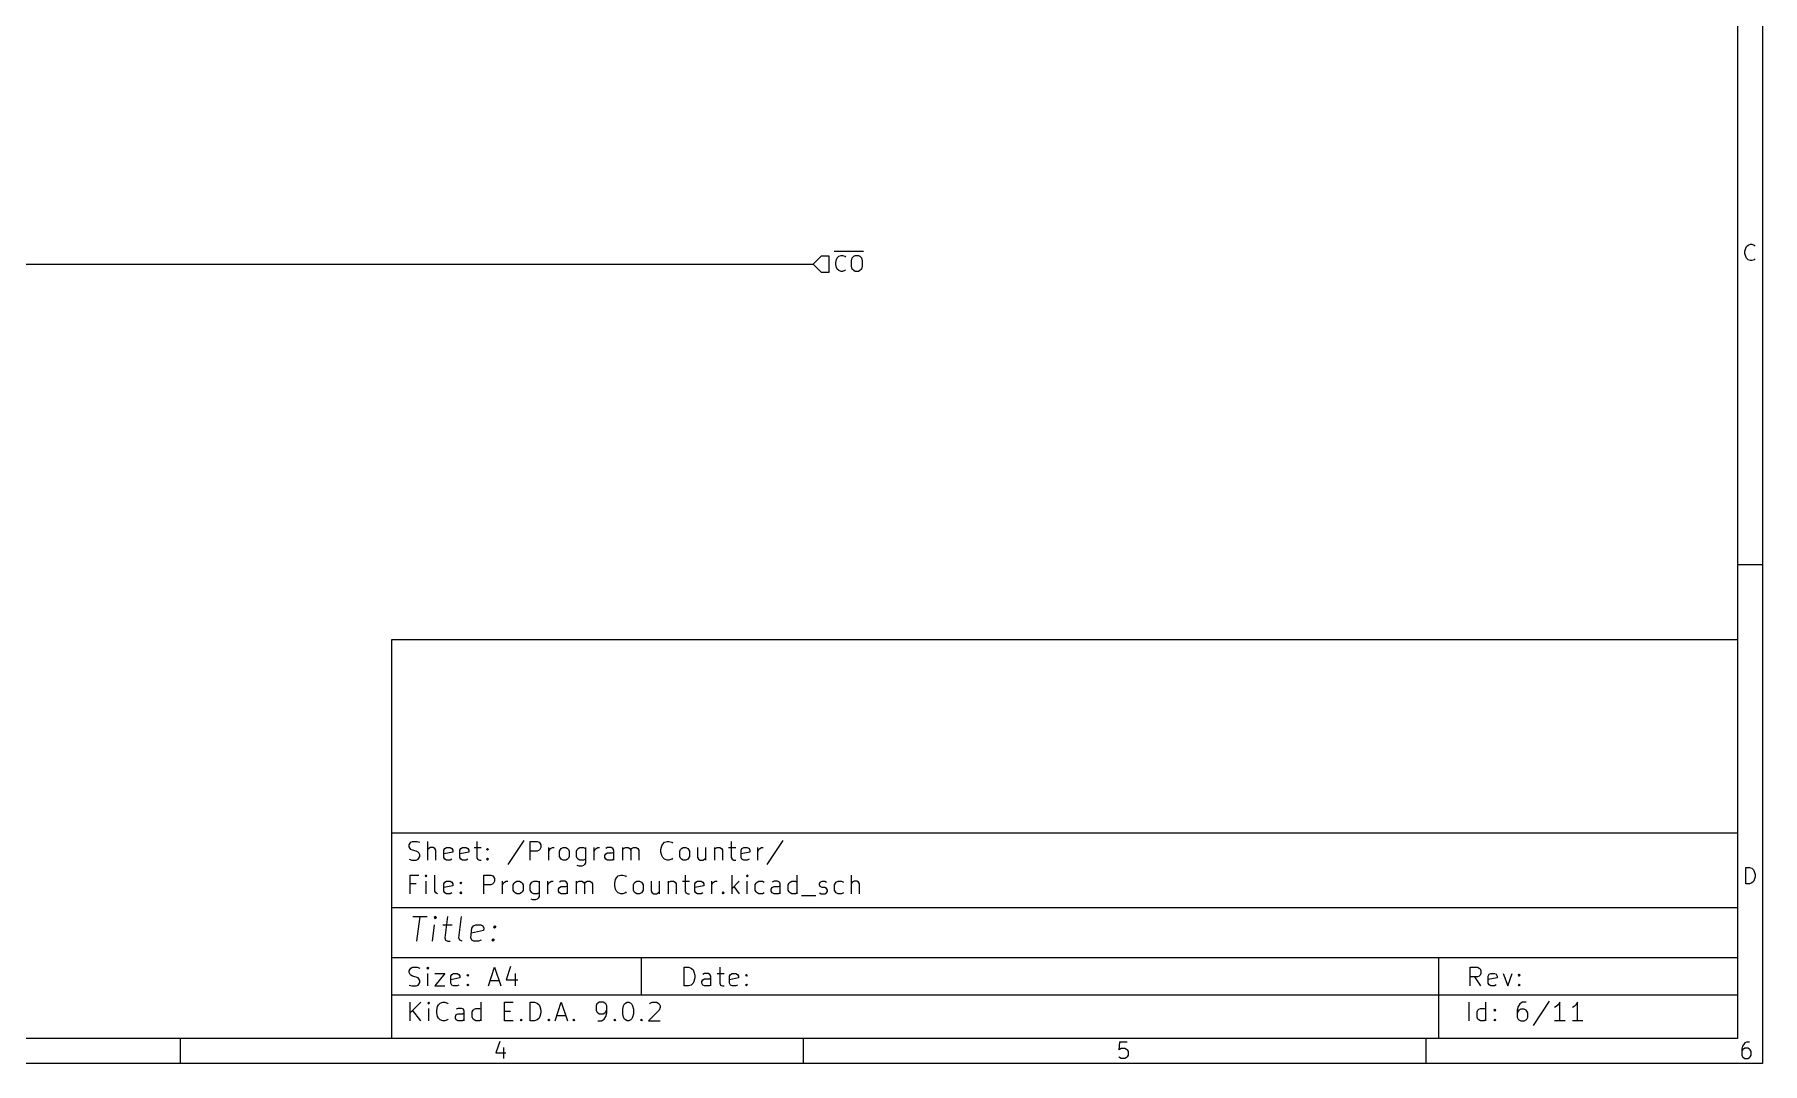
# Model space of a CAD drawing. Extents: x 0.4 to 11.3, y -7.9 to -0.4.
# Drawn here: x 5.84 to 11.3, y -7.87 to -4.62 of the extents above; entities that cross this region are included whole.
import ezdxf

# ---------------------------------------------------------------- set-up
doc = ezdxf.new("R2010")
doc.units = 0
doc.header["$MEASUREMENT"] = 0
for name, color, linetype in [('BROWN2', 54, 'CONTINUOUS'), ('GREEN3', 91, 'CONTINUOUS'), ('RED2', 1, 'CONTINUOUS')]:
    doc.layers.add(name, color=color, linetype=linetype)

msp = doc.modelspace()

# ---------------------------------------------------------------- linework, layer by layer
at = {"layer": 'BROWN2', "linetype": 'CONTINUOUS'}
for p, q in [((8.325, -5.325), (8.3, -5.35)), ((8.3, -5.35), (8.325, -5.375)), ((8.35, -5.325), (8.325, -5.325)), ((8.35, -5.375), (8.35, -5.325)), ((8.3666, -5.3089), (8.459, -5.3089)), ((8.3711, -5.3442), (8.3735, -5.3347)), ((8.3711, -5.3514), (8.3711, -5.3442)), ((8.3735, -5.3347), (8.3759, -5.3299)), ((8.3759, -5.3299), (8.3807, -5.3252)), ((8.3807, -5.3252), (8.3878, -5.3228)), ((8.3878, -5.3228), (8.3926, -5.3228)), ((8.3926, -5.3228), (8.3997, -5.3252)), ((8.3997, -5.3252), (8.4021, -5.3276)), ((8.4211, -5.3395), (8.4235, -5.3299)), ((8.4211, -5.3561), (8.4211, -5.3395)), ((8.4235, -5.3299), (8.4283, -5.3252)), ((8.4283, -5.3252), (8.433, -5.3228)), ((8.433, -5.3228), (8.4426, -5.3228)), ((8.4426, -5.3228), (8.4473, -5.3252)), ((8.4473, -5.3252), (8.4521, -5.3299)), ((8.4521, -5.3299), (8.4545, -5.3395)), ((8.4545, -5.3395), (8.4545, -5.3561)), ((8.325, -5.375), (8.35, -5.375)), ((8.3735, -5.3609), (8.3711, -5.3514)), ((8.3759, -5.3657), (8.3735, -5.3609)), ((8.3807, -5.3704), (8.3759, -5.3657)), ((8.3878, -5.3728), (8.3807, -5.3704)), ((8.3926, -5.3728), (8.3878, -5.3728)), ((8.3997, -5.3704), (8.3926, -5.3728)), ((8.4021, -5.368), (8.3997, -5.3704)), ((8.4235, -5.3657), (8.4211, -5.3561)), ((8.4283, -5.3704), (8.4235, -5.3657)), ((8.433, -5.3728), (8.4283, -5.3704)), ((8.4426, -5.3728), (8.433, -5.3728)), ((8.4473, -5.3704), (8.4426, -5.3728)), ((8.4521, -5.3657), (8.4473, -5.3704)), ((8.4545, -5.3561), (8.4521, -5.3657))]:
    msp.add_line(p, q, dxfattribs=at)
at = {"layer": 'GREEN3', "linetype": 'CONTINUOUS'}
msp.add_line((2.6, -5.35), (8.3, -5.35), dxfattribs=at)
at = {"layer": 'RED2', "linetype": 'CONTINUOUS'}
for p, q in [((11.2993, -0.3937), (11.2993, -7.8743)), ((11.2206, -0.4724), (11.2206, -7.7956)), ((11.2465, -5.2993), (11.249, -5.2945)), ((11.249, -5.2945), (11.2538, -5.2896)), ((11.2538, -5.2896), (11.2611, -5.2872)), ((11.2611, -5.2872), (11.266, -5.2872)), ((11.266, -5.2872), (11.2733, -5.2896)), ((11.2733, -5.2896), (11.2758, -5.292)), ((11.2441, -5.3091), (11.2465, -5.2993)), ((11.2441, -5.3164), (11.2441, -5.3091)), ((11.2465, -5.3261), (11.2441, -5.3164)), ((11.249, -5.331), (11.2465, -5.3261)), ((11.2538, -5.3359), (11.249, -5.331)), ((11.2611, -5.3383), (11.2538, -5.3359)), ((11.266, -5.3383), (11.2611, -5.3383)), ((11.2733, -5.3359), (11.266, -5.3383)), ((11.2758, -5.3335), (11.2733, -5.3359)), ((11.2993, -6.2992), (11.2206, -6.2992)), ((6.9686, -6.5357), (11.2206, -6.5357)), ((6.9686, -7.7956), (6.9686, -6.5357)), ((11.2206, -6.5357), (11.2206, -7.7956)), ((6.9686, -7.146), (11.2206, -7.146)), ((7.0231, -7.1842), (7.0259, -7.1786)), ((7.0231, -7.1898), (7.0231, -7.1842)), ((7.0259, -7.1955), (7.0231, -7.1898)), ((7.0259, -7.1786), (7.0287, -7.1758)), ((7.0287, -7.1983), (7.0259, -7.1955)), ((7.0287, -7.1758), (7.0343, -7.173)), ((7.0343, -7.2011), (7.0287, -7.1983)), ((7.0343, -7.173), (7.0484, -7.173)), ((7.0456, -7.2039), (7.0343, -7.2011)), ((7.0512, -7.2067), (7.0456, -7.2039)), ((7.0484, -7.173), (7.0568, -7.1758)), ((7.054, -7.2095), (7.0512, -7.2067)), ((7.0821, -7.232), (7.0821, -7.173)), ((7.085, -7.1955), (7.0821, -7.1983)), ((7.0906, -7.1926), (7.085, -7.1955)), ((7.099, -7.1926), (7.0906, -7.1926)), ((7.1046, -7.1955), (7.099, -7.1926)), ((7.1075, -7.2011), (7.1046, -7.1955)), ((7.1075, -7.232), (7.1075, -7.2011)), ((7.1328, -7.2011), (7.1356, -7.1955)), ((7.1328, -7.2236), (7.1328, -7.2011)), ((7.1609, -7.2067), (7.1328, -7.2123)), ((7.1356, -7.1955), (7.1412, -7.1926)), ((7.1412, -7.1926), (7.1524, -7.1926)), ((7.1524, -7.1926), (7.1581, -7.1955)), ((7.1581, -7.1955), (7.1609, -7.2011)), ((7.1609, -7.2011), (7.1609, -7.2067)), ((7.1834, -7.2011), (7.1862, -7.1955)), ((7.1834, -7.2236), (7.1834, -7.2011)), ((7.2115, -7.2067), (7.1834, -7.2123)), ((7.1862, -7.1955), (7.1918, -7.1926)), ((7.1918, -7.1926), (7.2031, -7.1926)), ((7.2031, -7.1926), (7.2087, -7.1955)), ((7.2087, -7.1955), (7.2115, -7.2011)), ((7.2115, -7.2011), (7.2115, -7.2067)), ((7.2284, -7.1926), (7.2509, -7.1926)), ((7.2368, -7.173), (7.2368, -7.2236)), ((7.2677, -7.1983), (7.2706, -7.1955)), ((7.2706, -7.2011), (7.2677, -7.1983)), ((7.2706, -7.1955), (7.2734, -7.1983)), ((7.2706, -7.1955), (7.2706, -7.2011)), ((7.2734, -7.1983), (7.2706, -7.2011)), ((7.3859, -7.1702), (7.3352, -7.2461)), ((7.4055, -7.232), (7.4055, -7.173)), ((7.4055, -7.173), (7.428, -7.173)), ((7.428, -7.2039), (7.4055, -7.2039)), ((7.428, -7.173), (7.4337, -7.1758)), ((7.4337, -7.2011), (7.428, -7.2039)), ((7.4337, -7.1758), (7.4365, -7.1786)), ((7.4365, -7.1983), (7.4337, -7.2011)), ((7.4365, -7.1786), (7.4393, -7.1842)), ((7.4393, -7.1926), (7.4365, -7.1983)), ((7.4393, -7.1842), (7.4393, -7.1926)), ((7.4646, -7.232), (7.4646, -7.1926)), ((7.4646, -7.2039), (7.4674, -7.1983)), ((7.4674, -7.1983), (7.4702, -7.1955)), ((7.4702, -7.1955), (7.4758, -7.1926)), ((7.4758, -7.1926), (7.4815, -7.1926)), ((7.4983, -7.2039), (7.5012, -7.1983)), ((7.4983, -7.2208), (7.4983, -7.2039)), ((7.5012, -7.1983), (7.504, -7.1955)), ((7.504, -7.1955), (7.5096, -7.1926)), ((7.5096, -7.1926), (7.518, -7.1926)), ((7.518, -7.1926), (7.5236, -7.1955)), ((7.5236, -7.1955), (7.5265, -7.1983)), ((7.5265, -7.1983), (7.5293, -7.2039)), ((7.5293, -7.2039), (7.5293, -7.2208)), ((7.5518, -7.2039), (7.5546, -7.1983)), ((7.5518, -7.2208), (7.5518, -7.2039)), ((7.5546, -7.1983), (7.5574, -7.1955)), ((7.5574, -7.1955), (7.563, -7.1926)), ((7.563, -7.1926), (7.5743, -7.1926)), ((7.5743, -7.1926), (7.5799, -7.1955)), ((7.5799, -7.1926), (7.5799, -7.2405)), ((7.608, -7.232), (7.608, -7.1926)), ((7.608, -7.2039), (7.6108, -7.1983)), ((7.6108, -7.1983), (7.6136, -7.1955)), ((7.6136, -7.1955), (7.6193, -7.1926)), ((7.6193, -7.1926), (7.6249, -7.1926)), ((7.6502, -7.1926), (7.6446, -7.1955)), ((7.6614, -7.1926), (7.6502, -7.1926)), ((7.6671, -7.1955), (7.6614, -7.1926)), ((7.6643, -7.2095), (7.6699, -7.2067)), ((7.6699, -7.2011), (7.6671, -7.1955)), ((7.6699, -7.232), (7.6699, -7.2011)), ((7.698, -7.232), (7.698, -7.1926)), ((7.698, -7.1983), (7.7008, -7.1955)), ((7.7008, -7.1955), (7.7064, -7.1926)), ((7.7064, -7.1926), (7.7149, -7.1926)), ((7.7149, -7.1926), (7.7205, -7.1955)), ((7.7205, -7.1955), (7.7233, -7.2011)), ((7.7233, -7.2011), (7.7261, -7.1955)), ((7.7233, -7.2011), (7.7233, -7.232)), ((7.7261, -7.1955), (7.7317, -7.1926)), ((7.7317, -7.1926), (7.7402, -7.1926)), ((7.7402, -7.1926), (7.7458, -7.1955)), ((7.7458, -7.1955), (7.7486, -7.2011)), ((7.7486, -7.2011), (7.7486, -7.232)), ((7.8189, -7.1983), (7.8217, -7.187)), ((7.8189, -7.2067), (7.8189, -7.1983)), ((7.8217, -7.218), (7.8189, -7.2067)), ((7.8217, -7.187), (7.8245, -7.1814)), ((7.8245, -7.1814), (7.8302, -7.1758)), ((7.8302, -7.1758), (7.8386, -7.173)), ((7.8386, -7.173), (7.8442, -7.173)), ((7.8442, -7.173), (7.8527, -7.1758)), ((7.8527, -7.1758), (7.8555, -7.1786)), ((7.878, -7.2039), (7.8808, -7.1983)), ((7.878, -7.2208), (7.878, -7.2039)), ((7.8808, -7.1983), (7.8836, -7.1955)), ((7.8836, -7.1955), (7.8892, -7.1926)), ((7.8892, -7.1926), (7.8977, -7.1926)), ((7.8977, -7.1926), (7.9033, -7.1955)), ((7.9033, -7.1955), (7.9061, -7.1983)), ((7.9061, -7.1983), (7.9089, -7.2039)), ((7.9089, -7.2039), (7.9089, -7.2208)), ((7.9342, -7.1926), (7.9342, -7.2236)), ((7.9595, -7.1926), (7.9595, -7.232)), ((7.9876, -7.1926), (7.9876, -7.232)), ((7.9876, -7.1983), (7.9905, -7.1955)), ((7.9905, -7.1955), (7.9961, -7.1926)), ((7.9961, -7.1926), (8.0045, -7.1926)), ((8.0045, -7.1926), (8.0101, -7.1955)), ((8.0101, -7.1955), (8.013, -7.2011)), ((8.013, -7.2011), (8.013, -7.232)), ((8.0326, -7.1926), (8.0551, -7.1926)), ((8.0411, -7.173), (8.0411, -7.2236)), ((8.072, -7.2011), (8.0748, -7.1955)), ((8.072, -7.2236), (8.072, -7.2011)), ((8.1001, -7.2067), (8.072, -7.2123)), ((8.0748, -7.1955), (8.0804, -7.1926)), ((8.0804, -7.1926), (8.0917, -7.1926)), ((8.0917, -7.1926), (8.0973, -7.1955)), ((8.0973, -7.1955), (8.1001, -7.2011)), ((8.1001, -7.2011), (8.1001, -7.2067)), ((8.1254, -7.232), (8.1254, -7.1926)), ((8.1254, -7.2039), (8.1283, -7.1983)), ((8.1283, -7.1983), (8.1311, -7.1955)), ((8.1311, -7.1955), (8.1367, -7.1926)), ((8.1367, -7.1926), (8.1423, -7.1926)), ((8.2042, -7.1702), (8.1536, -7.2461)), ((7.0231, -7.2292), (7.0315, -7.232)), ((7.0315, -7.232), (7.0456, -7.232)), ((7.0456, -7.232), (7.0512, -7.2292)), ((7.0512, -7.2292), (7.054, -7.2264)), ((7.0568, -7.2151), (7.054, -7.2095)), ((7.054, -7.2264), (7.0568, -7.2208)), ((7.0568, -7.2208), (7.0568, -7.2151)), ((7.1356, -7.2292), (7.1328, -7.2236)), ((7.1412, -7.232), (7.1356, -7.2292)), ((7.1524, -7.232), (7.1412, -7.232)), ((7.1581, -7.2292), (7.1524, -7.232)), ((7.1862, -7.2292), (7.1834, -7.2236)), ((7.1918, -7.232), (7.1862, -7.2292)), ((7.2031, -7.232), (7.1918, -7.232)), ((7.2087, -7.2292), (7.2031, -7.232)), ((7.2368, -7.2236), (7.2396, -7.2292)), ((7.2396, -7.2292), (7.2452, -7.232)), ((7.2452, -7.232), (7.2509, -7.232)), ((7.2677, -7.2292), (7.2706, -7.2264)), ((7.2706, -7.232), (7.2677, -7.2292)), ((7.2706, -7.2264), (7.2734, -7.2292)), ((7.2706, -7.2264), (7.2706, -7.232)), ((7.2734, -7.2292), (7.2706, -7.232)), ((7.5012, -7.2264), (7.4983, -7.2208)), ((7.504, -7.2292), (7.5012, -7.2264)), ((7.5096, -7.232), (7.504, -7.2292)), ((7.518, -7.232), (7.5096, -7.232)), ((7.5236, -7.2292), (7.518, -7.232)), ((7.5265, -7.2264), (7.5236, -7.2292)), ((7.5293, -7.2208), (7.5265, -7.2264)), ((7.5546, -7.2264), (7.5518, -7.2208)), ((7.5574, -7.2292), (7.5546, -7.2264)), ((7.5602, -7.2517), (7.5546, -7.2489)), ((7.563, -7.232), (7.5574, -7.2292)), ((7.5686, -7.2517), (7.5602, -7.2517)), ((7.5743, -7.232), (7.563, -7.232)), ((7.5743, -7.2489), (7.5686, -7.2517)), ((7.5799, -7.2292), (7.5743, -7.232)), ((7.5771, -7.2461), (7.5743, -7.2489)), ((7.5799, -7.2405), (7.5771, -7.2461)), ((7.6418, -7.218), (7.6446, -7.2123)), ((7.6418, -7.2236), (7.6418, -7.218)), ((7.6446, -7.2292), (7.6418, -7.2236)), ((7.6446, -7.2123), (7.6502, -7.2095)), ((7.6502, -7.232), (7.6446, -7.2292)), ((7.6502, -7.2095), (7.6643, -7.2095)), ((7.6643, -7.232), (7.6502, -7.232)), ((7.6699, -7.2292), (7.6643, -7.232)), ((7.8245, -7.2236), (7.8217, -7.218)), ((7.8302, -7.2292), (7.8245, -7.2236)), ((7.8386, -7.232), (7.8302, -7.2292)), ((7.8442, -7.232), (7.8386, -7.232)), ((7.8527, -7.2292), (7.8442, -7.232)), ((7.8555, -7.2264), (7.8527, -7.2292)), ((7.8808, -7.2264), (7.878, -7.2208)), ((7.8836, -7.2292), (7.8808, -7.2264)), ((7.8892, -7.232), (7.8836, -7.2292)), ((7.8977, -7.232), (7.8892, -7.232)), ((7.9033, -7.2292), (7.8977, -7.232)), ((7.9061, -7.2264), (7.9033, -7.2292)), ((7.9089, -7.2208), (7.9061, -7.2264)), ((7.9342, -7.2236), (7.937, -7.2292)), ((7.937, -7.2292), (7.9427, -7.232)), ((7.9427, -7.232), (7.9511, -7.232)), ((7.9511, -7.232), (7.9567, -7.2292)), ((7.9567, -7.2292), (7.9595, -7.2264)), ((8.0411, -7.2236), (8.0439, -7.2292)), ((8.0439, -7.2292), (8.0495, -7.232)), ((8.0495, -7.232), (8.0551, -7.232)), ((8.0748, -7.2292), (8.072, -7.2236)), ((8.0804, -7.232), (8.0748, -7.2292)), ((8.0917, -7.232), (8.0804, -7.232)), ((8.0973, -7.2292), (8.0917, -7.232)), ((11.2465, -7.3068), (11.2465, -7.2557)), ((11.2465, -7.2557), (11.2587, -7.2557)), ((11.2587, -7.2557), (11.266, -7.2581)), ((11.266, -7.2581), (11.2709, -7.263)), ((7.0259, -7.3383), (7.0259, -7.2793)), ((7.0259, -7.2793), (7.054, -7.2793)), ((7.0456, -7.3074), (7.0259, -7.3074)), ((7.0765, -7.2793), (7.0737, -7.2821)), ((7.0737, -7.2821), (7.0765, -7.2849)), ((7.0793, -7.2821), (7.0765, -7.2793)), ((7.0765, -7.2793), (7.0765, -7.2849)), ((7.0765, -7.2849), (7.0793, -7.2821)), ((7.0765, -7.3383), (7.0765, -7.2989)), ((7.1046, -7.3299), (7.1046, -7.2793)), ((7.1328, -7.3074), (7.1356, -7.3018)), ((7.1328, -7.3299), (7.1328, -7.3074)), ((7.1609, -7.313), (7.1328, -7.3186)), ((7.1356, -7.3018), (7.1412, -7.2989)), ((7.1412, -7.2989), (7.1524, -7.2989)), ((7.1524, -7.2989), (7.1581, -7.3018)), ((7.1581, -7.3018), (7.1609, -7.3074)), ((7.1609, -7.3074), (7.1609, -7.313)), ((7.1834, -7.3046), (7.1862, -7.3018)), ((7.1862, -7.3074), (7.1834, -7.3046)), ((7.1862, -7.3018), (7.189, -7.3046)), ((7.1862, -7.3018), (7.1862, -7.3074)), ((7.189, -7.3046), (7.1862, -7.3074)), ((7.2593, -7.3383), (7.2593, -7.2793)), ((7.2593, -7.2793), (7.2818, -7.2793)), ((7.2818, -7.3102), (7.2593, -7.3102)), ((7.2818, -7.2793), (7.2874, -7.2821)), ((7.2874, -7.3074), (7.2818, -7.3102)), ((7.2874, -7.2821), (7.2902, -7.2849)), ((7.2902, -7.3046), (7.2874, -7.3074)), ((7.2902, -7.2849), (7.2931, -7.2905)), ((7.2931, -7.2989), (7.2902, -7.3046)), ((7.2931, -7.2905), (7.2931, -7.2989)), ((7.3184, -7.3383), (7.3184, -7.2989)), ((7.3184, -7.3102), (7.3212, -7.3046)), ((7.3212, -7.3046), (7.324, -7.3018)), ((7.324, -7.3018), (7.3296, -7.2989)), ((7.3296, -7.2989), (7.3352, -7.2989)), ((7.3521, -7.3102), (7.3549, -7.3046)), ((7.3521, -7.3271), (7.3521, -7.3102)), ((7.3549, -7.3046), (7.3577, -7.3018)), ((7.3577, -7.3018), (7.3634, -7.2989)), ((7.3634, -7.2989), (7.3718, -7.2989)), ((7.3718, -7.2989), (7.3774, -7.3018)), ((7.3774, -7.3018), (7.3802, -7.3046)), ((7.3802, -7.3046), (7.383, -7.3102)), ((7.383, -7.3102), (7.383, -7.3271)), ((7.4055, -7.3102), (7.4084, -7.3046)), ((7.4055, -7.3271), (7.4055, -7.3102)), ((7.4084, -7.3046), (7.4112, -7.3018)), ((7.4112, -7.3018), (7.4168, -7.2989)), ((7.4168, -7.2989), (7.428, -7.2989)), ((7.428, -7.2989), (7.4337, -7.3018)), ((7.4337, -7.2989), (7.4337, -7.3468)), ((7.4618, -7.3383), (7.4618, -7.2989)), ((7.4618, -7.3102), (7.4646, -7.3046)), ((7.4646, -7.3046), (7.4674, -7.3018)), ((7.4674, -7.3018), (7.473, -7.2989)), ((7.473, -7.2989), (7.4787, -7.2989)), ((7.504, -7.2989), (7.4983, -7.3018)), ((7.4983, -7.3186), (7.504, -7.3158)), ((7.5152, -7.2989), (7.504, -7.2989)), ((7.504, -7.3158), (7.518, -7.3158)), ((7.5208, -7.3018), (7.5152, -7.2989)), ((7.518, -7.3158), (7.5237, -7.313)), ((7.5237, -7.3074), (7.5208, -7.3018)), ((7.5237, -7.3383), (7.5237, -7.3074)), ((7.5518, -7.3383), (7.5518, -7.2989)), ((7.5518, -7.3046), (7.5546, -7.3018)), ((7.5546, -7.3018), (7.5602, -7.2989)), ((7.5602, -7.2989), (7.5686, -7.2989)), ((7.5686, -7.2989), (7.5743, -7.3018)), ((7.5743, -7.3018), (7.5771, -7.3074)), ((7.5771, -7.3074), (7.5799, -7.3018)), ((7.5771, -7.3074), (7.5771, -7.3383)), ((7.5799, -7.3018), (7.5855, -7.2989)), ((7.5855, -7.2989), (7.594, -7.2989)), ((7.594, -7.2989), (7.5996, -7.3018)), ((7.5996, -7.3018), (7.6024, -7.3074)), ((7.6024, -7.3074), (7.6024, -7.3383)), ((7.6727, -7.3046), (7.6755, -7.2933)), ((7.6727, -7.313), (7.6727, -7.3046)), ((7.6755, -7.3243), (7.6727, -7.313)), ((7.6755, -7.2933), (7.6783, -7.2877)), ((7.6783, -7.2877), (7.6839, -7.2821)), ((7.6839, -7.2821), (7.6924, -7.2793)), ((7.6924, -7.2793), (7.698, -7.2793)), ((7.698, -7.2793), (7.7064, -7.2821)), ((7.7064, -7.2821), (7.7093, -7.2849)), ((7.7318, -7.3102), (7.7346, -7.3046)), ((7.7318, -7.3271), (7.7318, -7.3102)), ((7.7346, -7.3046), (7.7374, -7.3018)), ((7.7374, -7.3018), (7.743, -7.2989)), ((7.743, -7.2989), (7.7514, -7.2989)), ((7.7514, -7.2989), (7.7571, -7.3018)), ((7.7571, -7.3018), (7.7599, -7.3046)), ((7.7599, -7.3046), (7.7627, -7.3102)), ((7.7627, -7.3102), (7.7627, -7.3271)), ((7.788, -7.2989), (7.788, -7.3299)), ((7.8133, -7.2989), (7.8133, -7.3383)), ((7.8414, -7.2989), (7.8414, -7.3383)), ((7.8414, -7.3046), (7.8442, -7.3018)), ((7.8442, -7.3018), (7.8499, -7.2989)), ((7.8499, -7.2989), (7.8583, -7.2989)), ((7.8583, -7.2989), (7.8639, -7.3018)), ((7.8639, -7.3018), (7.8667, -7.3074)), ((7.8667, -7.3074), (7.8667, -7.3383)), ((7.8864, -7.2989), (7.9089, -7.2989)), ((7.8949, -7.2793), (7.8949, -7.3299)), ((7.9258, -7.3074), (7.9286, -7.3018)), ((7.9258, -7.3299), (7.9258, -7.3074)), ((7.9539, -7.313), (7.9258, -7.3186)), ((7.9286, -7.3018), (7.9342, -7.2989)), ((7.9342, -7.2989), (7.9455, -7.2989)), ((7.9455, -7.2989), (7.9511, -7.3018)), ((7.9511, -7.3018), (7.9539, -7.3074)), ((7.9539, -7.3074), (7.9539, -7.313)), ((7.9792, -7.3383), (7.9792, -7.2989)), ((7.9792, -7.3102), (7.982, -7.3046)), ((7.982, -7.3046), (7.9848, -7.3018)), ((7.9848, -7.3018), (7.9905, -7.2989)), ((7.9905, -7.2989), (7.9961, -7.2989)), ((8.0439, -7.3383), (8.0439, -7.2793)), ((8.0664, -7.2989), (8.0439, -7.3214)), ((8.0495, -7.3158), (8.0664, -7.3383)), ((8.0917, -7.2793), (8.0889, -7.2821)), ((8.0889, -7.2821), (8.0917, -7.2849)), ((8.0945, -7.2821), (8.0917, -7.2793)), ((8.0917, -7.2793), (8.0917, -7.2849)), ((8.0917, -7.2849), (8.0945, -7.2821)), ((8.0917, -7.3383), (8.0917, -7.2989)), ((8.117, -7.3102), (8.1198, -7.3046)), ((8.117, -7.3271), (8.117, -7.3102)), ((8.1198, -7.3046), (8.1226, -7.3018)), ((8.1226, -7.3018), (8.1283, -7.2989)), ((8.1283, -7.2989), (8.1395, -7.2989)), ((8.1395, -7.2989), (8.1451, -7.3018)), ((8.1761, -7.2989), (8.1704, -7.3018)), ((8.1704, -7.3186), (8.1761, -7.3158)), ((8.1873, -7.2989), (8.1761, -7.2989)), ((8.1761, -7.3158), (8.1901, -7.3158)), ((8.1929, -7.3018), (8.1873, -7.2989)), ((8.1901, -7.3158), (8.1958, -7.313)), ((8.1958, -7.3074), (8.1929, -7.3018)), ((8.1958, -7.3383), (8.1958, -7.3074)), ((8.2211, -7.3102), (8.2239, -7.3046)), ((8.2211, -7.3271), (8.2211, -7.3102)), ((8.2239, -7.3046), (8.2267, -7.3018)), ((8.2267, -7.3018), (8.2323, -7.2989)), ((8.2323, -7.2989), (8.2436, -7.2989)), ((8.2436, -7.2989), (8.2492, -7.3018)), ((8.2492, -7.3383), (8.2492, -7.2793)), ((8.3195, -7.3074), (8.3223, -7.3018)), ((8.3195, -7.3102), (8.3195, -7.3074)), ((8.3223, -7.3158), (8.3195, -7.3102)), ((8.3223, -7.3018), (8.3279, -7.2989)), ((8.3279, -7.3186), (8.3223, -7.3158)), ((8.3279, -7.2989), (8.3364, -7.2989)), ((8.3364, -7.2989), (8.342, -7.3018)), ((8.3673, -7.3102), (8.3701, -7.3046)), ((8.3673, -7.3271), (8.3673, -7.3102)), ((8.3701, -7.3046), (8.3729, -7.3018)), ((8.3729, -7.3018), (8.3785, -7.2989)), ((8.3785, -7.2989), (8.3898, -7.2989)), ((8.3898, -7.2989), (8.3954, -7.3018)), ((8.4207, -7.3383), (8.4207, -7.2793)), ((8.4235, -7.3018), (8.4207, -7.3046)), ((8.4292, -7.2989), (8.4235, -7.3018)), ((8.4376, -7.2989), (8.4292, -7.2989)), ((8.4432, -7.3018), (8.4376, -7.2989)), ((8.446, -7.3074), (8.4432, -7.3018)), ((8.446, -7.3383), (8.446, -7.3074)), ((11.2587, -7.3068), (11.2465, -7.3068)), ((11.266, -7.3044), (11.2587, -7.3068)), ((11.2709, -7.2995), (11.266, -7.3044)), ((11.2709, -7.263), (11.2733, -7.2678)), ((11.2733, -7.2946), (11.2709, -7.2995)), ((11.2733, -7.2678), (11.2758, -7.2776)), ((11.2758, -7.2849), (11.2733, -7.2946)), ((11.2758, -7.2776), (11.2758, -7.2849)), ((7.1075, -7.3355), (7.1046, -7.3299)), ((7.1131, -7.3383), (7.1075, -7.3355)), ((7.1356, -7.3355), (7.1328, -7.3299)), ((7.1412, -7.3383), (7.1356, -7.3355)), ((7.1524, -7.3383), (7.1412, -7.3383)), ((7.1581, -7.3355), (7.1524, -7.3383)), ((7.1834, -7.3355), (7.1862, -7.3327)), ((7.1862, -7.3383), (7.1834, -7.3355)), ((7.1862, -7.3327), (7.189, -7.3355)), ((7.1862, -7.3327), (7.1862, -7.3383)), ((7.189, -7.3355), (7.1862, -7.3383)), ((7.3549, -7.3327), (7.3521, -7.3271)), ((7.3577, -7.3355), (7.3549, -7.3327)), ((7.3634, -7.3383), (7.3577, -7.3355)), ((7.3718, -7.3383), (7.3634, -7.3383)), ((7.3774, -7.3355), (7.3718, -7.3383)), ((7.3802, -7.3327), (7.3774, -7.3355)), ((7.383, -7.3271), (7.3802, -7.3327)), ((7.4084, -7.3327), (7.4055, -7.3271)), ((7.4112, -7.3355), (7.4084, -7.3327)), ((7.414, -7.358), (7.4084, -7.3552)), ((7.4168, -7.3383), (7.4112, -7.3355)), ((7.4224, -7.358), (7.414, -7.358)), ((7.428, -7.3383), (7.4168, -7.3383)), ((7.428, -7.3552), (7.4224, -7.358)), ((7.4337, -7.3355), (7.428, -7.3383)), ((7.4309, -7.3524), (7.428, -7.3552)), ((7.4337, -7.3468), (7.4309, -7.3524)), ((7.4955, -7.3243), (7.4983, -7.3186)), ((7.4955, -7.3299), (7.4955, -7.3243)), ((7.4983, -7.3355), (7.4955, -7.3299)), ((7.504, -7.3383), (7.4983, -7.3355)), ((7.518, -7.3383), (7.504, -7.3383)), ((7.5237, -7.3355), (7.518, -7.3383)), ((7.6783, -7.3299), (7.6755, -7.3243)), ((7.6839, -7.3355), (7.6783, -7.3299)), ((7.6924, -7.3383), (7.6839, -7.3355)), ((7.698, -7.3383), (7.6924, -7.3383)), ((7.7064, -7.3355), (7.698, -7.3383)), ((7.7093, -7.3327), (7.7064, -7.3355)), ((7.7346, -7.3327), (7.7318, -7.3271)), ((7.7374, -7.3355), (7.7346, -7.3327)), ((7.743, -7.3383), (7.7374, -7.3355)), ((7.7514, -7.3383), (7.743, -7.3383)), ((7.7571, -7.3355), (7.7514, -7.3383)), ((7.7599, -7.3327), (7.7571, -7.3355)), ((7.7627, -7.3271), (7.7599, -7.3327)), ((7.788, -7.3299), (7.7908, -7.3355)), ((7.7908, -7.3355), (7.7964, -7.3383)), ((7.7964, -7.3383), (7.8049, -7.3383)), ((7.8049, -7.3383), (7.8105, -7.3355)), ((7.8105, -7.3355), (7.8133, -7.3327)), ((7.8949, -7.3299), (7.8977, -7.3355)), ((7.8977, -7.3355), (7.9033, -7.3383)), ((7.9033, -7.3383), (7.9089, -7.3383)), ((7.9286, -7.3355), (7.9258, -7.3299)), ((7.9342, -7.3383), (7.9286, -7.3355)), ((7.9455, -7.3383), (7.9342, -7.3383)), ((7.9511, -7.3355), (7.9455, -7.3383)), ((8.013, -7.3355), (8.0158, -7.3327)), ((8.0158, -7.3383), (8.013, -7.3355)), ((8.0158, -7.3327), (8.0186, -7.3355)), ((8.0158, -7.3327), (8.0158, -7.3383)), ((8.0186, -7.3355), (8.0158, -7.3383)), ((8.1198, -7.3327), (8.117, -7.3271)), ((8.1226, -7.3355), (8.1198, -7.3327)), ((8.1283, -7.3383), (8.1226, -7.3355)), ((8.1395, -7.3383), (8.1283, -7.3383)), ((8.1451, -7.3355), (8.1395, -7.3383)), ((8.1676, -7.3243), (8.1704, -7.3186)), ((8.1676, -7.3299), (8.1676, -7.3243)), ((8.1704, -7.3355), (8.1676, -7.3299)), ((8.1761, -7.3383), (8.1704, -7.3355)), ((8.1901, -7.3383), (8.1761, -7.3383)), ((8.1958, -7.3355), (8.1901, -7.3383)), ((8.2239, -7.3327), (8.2211, -7.3271)), ((8.2267, -7.3355), (8.2239, -7.3327)), ((8.2323, -7.3383), (8.2267, -7.3355)), ((8.2436, -7.3383), (8.2323, -7.3383)), ((8.2492, -7.3355), (8.2436, -7.3383)), ((8.2632, -7.3439), (8.3082, -7.3439)), ((8.3195, -7.3355), (8.3251, -7.3383)), ((8.3251, -7.3383), (8.3364, -7.3383)), ((8.3364, -7.3186), (8.3279, -7.3186)), ((8.342, -7.3214), (8.3364, -7.3186)), ((8.3364, -7.3383), (8.342, -7.3355)), ((8.3448, -7.3271), (8.342, -7.3214)), ((8.342, -7.3355), (8.3448, -7.3299)), ((8.3448, -7.3299), (8.3448, -7.3271)), ((8.3701, -7.3327), (8.3673, -7.3271)), ((8.3729, -7.3355), (8.3701, -7.3327)), ((8.3785, -7.3383), (8.3729, -7.3355)), ((8.3898, -7.3383), (8.3785, -7.3383)), ((8.3954, -7.3355), (8.3898, -7.3383)), ((6.9686, -7.3822), (11.2206, -7.3822)), ((7.0352, -7.4099), (7.0802, -7.4099)), ((7.0478, -7.4886), (7.0577, -7.4099)), ((7.1064, -7.4099), (7.1022, -7.4137)), ((7.1022, -7.4137), (7.1055, -7.4174)), ((7.1064, -7.4099), (7.1055, -7.4174)), ((7.1055, -7.4174), (7.1097, -7.4137)), ((7.1097, -7.4137), (7.1064, -7.4099)), ((7.1439, -7.4099), (7.1355, -7.4774)), ((7.1805, -7.4774), (7.1889, -7.4099)), ((7.0966, -7.4886), (7.1031, -7.4362)), ((7.1294, -7.4362), (7.1594, -7.4362)), ((7.1355, -7.4774), (7.1383, -7.4849)), ((7.1833, -7.4849), (7.1805, -7.4774)), ((7.218, -7.4774), (7.2217, -7.4474)), ((7.2208, -7.4849), (7.218, -7.4774)), ((7.2583, -7.4549), (7.2199, -7.4624)), ((7.2217, -7.4474), (7.2264, -7.4399)), ((7.2264, -7.4399), (7.2344, -7.4362)), ((7.2344, -7.4362), (7.2494, -7.4362)), ((7.2494, -7.4362), (7.2564, -7.4399)), ((7.2564, -7.4399), (7.2592, -7.4474)), ((7.2592, -7.4474), (7.2583, -7.4549)), ((7.2897, -7.4436), (7.2939, -7.4399)), ((7.293, -7.4474), (7.2897, -7.4436)), ((7.2939, -7.4399), (7.293, -7.4474)), ((7.2972, -7.4436), (7.293, -7.4474)), ((7.2939, -7.4399), (7.2972, -7.4436)), ((7.1383, -7.4849), (7.1453, -7.4886)), ((7.1453, -7.4886), (7.1528, -7.4886)), ((7.1903, -7.4886), (7.1833, -7.4849)), ((7.2278, -7.4886), (7.2208, -7.4849)), ((7.2428, -7.4886), (7.2278, -7.4886)), ((7.2508, -7.4849), (7.2428, -7.4886)), ((7.2845, -7.4849), (7.2888, -7.4811)), ((7.2878, -7.4886), (7.2845, -7.4849)), ((7.2888, -7.4811), (7.2878, -7.4886)), ((7.292, -7.4849), (7.2878, -7.4886)), ((7.2888, -7.4811), (7.292, -7.4849)), ((6.9686, -7.5397), (11.2206, -7.5397)), ((7.0231, -7.5819), (7.0259, -7.5762)), ((7.0231, -7.5875), (7.0231, -7.5819)), ((7.0259, -7.5931), (7.0231, -7.5875)), ((7.0259, -7.5762), (7.0287, -7.5734)), ((7.0287, -7.5734), (7.0343, -7.5706)), ((7.0343, -7.5706), (7.0484, -7.5706)), ((7.0484, -7.5706), (7.0568, -7.5734)), ((7.0821, -7.5706), (7.0793, -7.5734)), ((7.0793, -7.5734), (7.0821, -7.5762)), ((7.085, -7.5734), (7.0821, -7.5706)), ((7.0821, -7.5706), (7.0821, -7.5762)), ((7.0821, -7.5762), (7.085, -7.5734)), ((7.2734, -7.6297), (7.2931, -7.5706)), ((7.2931, -7.5706), (7.3127, -7.6297)), ((7.3437, -7.5678), (7.3296, -7.61)), ((7.756, -7.5397), (7.756, -7.6578)), ((7.892, -7.6297), (7.892, -7.5706)), ((7.892, -7.5706), (7.9061, -7.5706)), ((7.9061, -7.5706), (7.9145, -7.5734)), ((7.9145, -7.5734), (7.9202, -7.579)), ((7.9202, -7.579), (7.923, -7.5847)), ((7.923, -7.5847), (7.9258, -7.5959)), ((8.0045, -7.5706), (8.0045, -7.6212)), ((10.2757, -7.5397), (10.2757, -7.7956)), ((10.3762, -7.6294), (10.3762, -7.5703)), ((10.3762, -7.5703), (10.3987, -7.5703)), ((10.3987, -7.5703), (10.4044, -7.5731)), ((10.4044, -7.5731), (10.4072, -7.5759)), ((10.4072, -7.5759), (10.41, -7.5815)), ((10.41, -7.5815), (10.41, -7.59)), ((7.0231, -7.6268), (7.0315, -7.6297)), ((7.0287, -7.5959), (7.0259, -7.5931)), ((7.0343, -7.5987), (7.0287, -7.5959)), ((7.0315, -7.6297), (7.0456, -7.6297)), ((7.0456, -7.6015), (7.0343, -7.5987)), ((7.0512, -7.6043), (7.0456, -7.6015)), ((7.0456, -7.6297), (7.0512, -7.6268)), ((7.054, -7.6072), (7.0512, -7.6043)), ((7.0512, -7.6268), (7.054, -7.624)), ((7.0568, -7.6128), (7.054, -7.6072)), ((7.054, -7.624), (7.0568, -7.6184)), ((7.0568, -7.6184), (7.0568, -7.6128)), ((7.0821, -7.6297), (7.0821, -7.5903)), ((7.1046, -7.5903), (7.1356, -7.5903)), ((7.1356, -7.5903), (7.1046, -7.6297)), ((7.1046, -7.6297), (7.1356, -7.6297)), ((7.1553, -7.5987), (7.1581, -7.5931)), ((7.1553, -7.6212), (7.1553, -7.5987)), ((7.1834, -7.6043), (7.1553, -7.61)), ((7.1581, -7.6268), (7.1553, -7.6212)), ((7.1581, -7.5931), (7.1637, -7.5903)), ((7.1637, -7.6297), (7.1581, -7.6268)), ((7.1637, -7.5903), (7.1749, -7.5903)), ((7.1749, -7.6297), (7.1637, -7.6297)), ((7.1749, -7.5903), (7.1806, -7.5931)), ((7.1806, -7.6268), (7.1749, -7.6297)), ((7.1806, -7.5931), (7.1834, -7.5987)), ((7.1834, -7.5987), (7.1834, -7.6043)), ((7.2059, -7.5959), (7.2087, -7.5931)), ((7.2087, -7.5987), (7.2059, -7.5959)), ((7.2059, -7.6268), (7.2087, -7.624)), ((7.2087, -7.6297), (7.2059, -7.6268)), ((7.2087, -7.5931), (7.2115, -7.5959)), ((7.2087, -7.5931), (7.2087, -7.5987)), ((7.2115, -7.5959), (7.2087, -7.5987)), ((7.2087, -7.624), (7.2115, -7.6268)), ((7.2087, -7.624), (7.2087, -7.6297)), ((7.2115, -7.6268), (7.2087, -7.6297)), ((7.279, -7.6128), (7.3071, -7.6128)), ((7.3296, -7.61), (7.3662, -7.61)), ((7.3577, -7.5903), (7.3577, -7.6297)), ((7.9061, -7.6297), (7.892, -7.6297)), ((7.9145, -7.6268), (7.9061, -7.6297)), ((7.9202, -7.6212), (7.9145, -7.6268)), ((7.923, -7.6156), (7.9202, -7.6212)), ((7.9258, -7.6043), (7.923, -7.6156)), ((7.9258, -7.5959), (7.9258, -7.6043)), ((7.9483, -7.6156), (7.9511, -7.61)), ((7.9483, -7.6212), (7.9483, -7.6156)), ((7.9511, -7.6268), (7.9483, -7.6212)), ((7.9567, -7.5903), (7.9511, -7.5931)), ((7.9511, -7.61), (7.9567, -7.6072)), ((7.9567, -7.6297), (7.9511, -7.6268)), ((7.968, -7.5903), (7.9567, -7.5903)), ((7.9567, -7.6072), (7.9708, -7.6072)), ((7.9708, -7.6297), (7.9567, -7.6297)), ((7.9736, -7.5931), (7.968, -7.5903)), ((7.9708, -7.6072), (7.9764, -7.6043)), ((7.9764, -7.6268), (7.9708, -7.6297)), ((7.9764, -7.5987), (7.9736, -7.5931)), ((7.9764, -7.6297), (7.9764, -7.5987)), ((7.9961, -7.5903), (8.0186, -7.5903)), ((8.0045, -7.6212), (8.0073, -7.6268)), ((8.0073, -7.6268), (8.013, -7.6297)), ((8.013, -7.6297), (8.0186, -7.6297)), ((8.0355, -7.5987), (8.0383, -7.5931)), ((8.0355, -7.6212), (8.0355, -7.5987)), ((8.0636, -7.6043), (8.0355, -7.61)), ((8.0383, -7.6268), (8.0355, -7.6212)), ((8.0383, -7.5931), (8.0439, -7.5903)), ((8.0439, -7.6297), (8.0383, -7.6268)), ((8.0439, -7.5903), (8.0551, -7.5903)), ((8.0551, -7.6297), (8.0439, -7.6297)), ((8.0551, -7.5903), (8.0608, -7.5931)), ((8.0608, -7.6268), (8.0551, -7.6297)), ((8.0608, -7.5931), (8.0636, -7.5987)), ((8.0636, -7.5987), (8.0636, -7.6043)), ((8.0861, -7.5959), (8.0889, -7.5931)), ((8.0889, -7.5987), (8.0861, -7.5959)), ((8.0861, -7.6268), (8.0889, -7.624)), ((8.0889, -7.6297), (8.0861, -7.6268)), ((8.0889, -7.5931), (8.0917, -7.5959)), ((8.0889, -7.5931), (8.0889, -7.5987)), ((8.0917, -7.5959), (8.0889, -7.5987)), ((8.0889, -7.624), (8.0917, -7.6268)), ((8.0889, -7.624), (8.0889, -7.6297)), ((8.0917, -7.6268), (8.0889, -7.6297)), ((10.3987, -7.6012), (10.3762, -7.6012)), ((10.41, -7.6294), (10.3903, -7.6012)), ((10.4044, -7.5984), (10.3987, -7.6012)), ((10.4072, -7.5956), (10.4044, -7.5984)), ((10.41, -7.59), (10.4072, -7.5956)), ((10.4325, -7.5984), (10.4353, -7.5928)), ((10.4325, -7.6209), (10.4325, -7.5984)), ((10.4606, -7.604), (10.4325, -7.6097)), ((10.4353, -7.6265), (10.4325, -7.6209)), ((10.4353, -7.5928), (10.4409, -7.59)), ((10.4409, -7.6294), (10.4353, -7.6265)), ((10.4409, -7.59), (10.4522, -7.59)), ((10.4522, -7.6294), (10.4409, -7.6294)), ((10.4522, -7.59), (10.4578, -7.5928)), ((10.4578, -7.6265), (10.4522, -7.6294)), ((10.4578, -7.5928), (10.4606, -7.5984)), ((10.4606, -7.5984), (10.4606, -7.604)), ((10.4803, -7.59), (10.4944, -7.6294)), ((10.4944, -7.6294), (10.5084, -7.59)), ((10.5281, -7.5956), (10.5309, -7.5928)), ((10.5309, -7.5984), (10.5281, -7.5956)), ((10.5281, -7.6265), (10.5309, -7.6237)), ((10.5309, -7.6294), (10.5281, -7.6265)), ((10.5309, -7.5928), (10.5337, -7.5956)), ((10.5309, -7.5928), (10.5309, -7.5984)), ((10.5337, -7.5956), (10.5309, -7.5984)), ((10.5309, -7.6237), (10.5337, -7.6265)), ((10.5309, -7.6237), (10.5309, -7.6294)), ((10.5337, -7.6265), (10.5309, -7.6294)), ((6.9686, -7.6578), (11.2206, -7.6578)), ((7.0259, -7.7399), (7.0259, -7.6808)), ((7.0596, -7.6808), (7.0259, -7.7146)), ((7.085, -7.6808), (7.0821, -7.6836)), ((7.0821, -7.6836), (7.085, -7.6865)), ((7.0878, -7.6836), (7.085, -7.6808)), ((7.085, -7.6808), (7.085, -7.6865)), ((7.085, -7.6865), (7.0878, -7.6836)), ((7.1103, -7.7061), (7.1131, -7.6949)), ((7.1131, -7.6949), (7.1159, -7.6893)), ((7.1159, -7.6893), (7.1215, -7.6836)), ((7.1215, -7.6836), (7.13, -7.6808)), ((7.13, -7.6808), (7.1356, -7.6808)), ((7.1356, -7.6808), (7.144, -7.6836)), ((7.144, -7.6836), (7.1468, -7.6865)), ((7.2509, -7.7399), (7.2509, -7.6808)), ((7.324, -7.7399), (7.324, -7.6808)), ((7.324, -7.6808), (7.3521, -7.6808)), ((7.4055, -7.7399), (7.4055, -7.6808)), ((7.4055, -7.6808), (7.4196, -7.6808)), ((7.4196, -7.6808), (7.428, -7.6836)), ((7.428, -7.6836), (7.4337, -7.6893)), ((7.4337, -7.6893), (7.4365, -7.6949)), ((7.4365, -7.6949), (7.4393, -7.7061)), ((7.4843, -7.7399), (7.504, -7.6808)), ((7.504, -7.6808), (7.5236, -7.7399)), ((7.6165, -7.6865), (7.6136, -7.6921)), ((7.6136, -7.6921), (7.6136, -7.7061)), ((7.6193, -7.6836), (7.6165, -7.6865)), ((7.6249, -7.6808), (7.6193, -7.6836)), ((7.6361, -7.6808), (7.6249, -7.6808)), ((7.6418, -7.6836), (7.6361, -7.6808)), ((7.6446, -7.6865), (7.6418, -7.6836)), ((7.6474, -7.6921), (7.6446, -7.6865)), ((7.6474, -7.7146), (7.6474, -7.6921)), ((7.698, -7.7033), (7.7008, -7.6921)), ((7.7008, -7.6921), (7.7036, -7.6865)), ((7.7036, -7.6865), (7.7064, -7.6836)), ((7.7064, -7.6836), (7.7121, -7.6808)), ((7.7121, -7.6808), (7.7177, -7.6808)), ((7.7177, -7.6808), (7.7233, -7.6836)), ((7.7233, -7.6836), (7.7261, -7.6865)), ((7.7261, -7.6865), (7.7289, -7.6921)), ((7.7289, -7.6921), (7.7318, -7.7033)), ((7.7824, -7.6865), (7.7852, -7.6836)), ((7.7852, -7.6836), (7.7908, -7.6808)), ((7.7908, -7.6808), (7.8049, -7.6808)), ((7.8049, -7.6808), (7.8105, -7.6836)), ((7.8105, -7.6836), (7.8133, -7.6865)), ((7.8133, -7.6865), (7.8161, -7.6921)), ((7.8161, -7.6977), (7.8133, -7.7061)), ((7.8161, -7.6921), (7.8161, -7.6977)), ((10.3724, -7.7399), (10.3724, -7.6808)), ((10.4258, -7.7399), (10.4258, -7.6808)), ((10.527, -7.6949), (10.5242, -7.7061)), ((10.5327, -7.6865), (10.527, -7.6949)), ((10.5355, -7.6836), (10.5327, -7.6865)), ((10.5411, -7.6808), (10.5355, -7.6836)), ((10.5523, -7.6808), (10.5411, -7.6808)), ((10.6255, -7.678), (10.5748, -7.754)), ((10.6479, -7.6949), (10.6423, -7.6977)), ((10.6536, -7.6893), (10.6479, -7.6949)), ((10.6592, -7.6808), (10.6536, -7.6893)), ((10.6592, -7.7399), (10.6592, -7.6808)), ((10.7042, -7.6949), (10.6986, -7.6977)), ((10.7098, -7.6893), (10.7042, -7.6949)), ((10.7154, -7.6808), (10.7098, -7.6893)), ((10.7154, -7.7399), (10.7154, -7.6808)), ((7.0596, -7.7399), (7.0343, -7.7061)), ((7.085, -7.7399), (7.085, -7.7005)), ((7.1103, -7.7146), (7.1103, -7.7061)), ((7.1131, -7.7258), (7.1103, -7.7146)), ((7.1159, -7.7315), (7.1131, -7.7258)), ((7.1215, -7.7371), (7.1159, -7.7315)), ((7.13, -7.7399), (7.1215, -7.7371)), ((7.1356, -7.7399), (7.13, -7.7399)), ((7.144, -7.7371), (7.1356, -7.7399)), ((7.1468, -7.7343), (7.144, -7.7371)), ((7.1693, -7.7258), (7.1721, -7.7202)), ((7.1693, -7.7315), (7.1693, -7.7258)), ((7.1721, -7.7371), (7.1693, -7.7315)), ((7.1778, -7.7005), (7.1721, -7.7033)), ((7.1721, -7.7202), (7.1778, -7.7174)), ((7.1778, -7.7399), (7.1721, -7.7371)), ((7.189, -7.7005), (7.1778, -7.7005)), ((7.1778, -7.7174), (7.1918, -7.7174)), ((7.1918, -7.7399), (7.1778, -7.7399)), ((7.1946, -7.7033), (7.189, -7.7005)), ((7.1918, -7.7174), (7.1974, -7.7146)), ((7.1974, -7.7371), (7.1918, -7.7399)), ((7.1974, -7.709), (7.1946, -7.7033)), ((7.1974, -7.7399), (7.1974, -7.709)), ((7.2228, -7.7118), (7.2256, -7.7061)), ((7.2228, -7.7286), (7.2228, -7.7118)), ((7.2256, -7.7343), (7.2228, -7.7286)), ((7.2256, -7.7061), (7.2284, -7.7033)), ((7.2284, -7.7371), (7.2256, -7.7343)), ((7.2284, -7.7033), (7.234, -7.7005)), ((7.234, -7.7399), (7.2284, -7.7371)), ((7.234, -7.7005), (7.2452, -7.7005)), ((7.2452, -7.7399), (7.234, -7.7399)), ((7.2452, -7.7005), (7.2509, -7.7033)), ((7.2509, -7.7371), (7.2452, -7.7399)), ((7.324, -7.709), (7.3437, -7.709)), ((7.3521, -7.7399), (7.324, -7.7399)), ((7.3746, -7.7371), (7.3774, -7.7343)), ((7.3774, -7.7399), (7.3746, -7.7371)), ((7.3774, -7.7343), (7.3802, -7.7371)), ((7.3774, -7.7343), (7.3774, -7.7399)), ((7.3802, -7.7371), (7.3774, -7.7399)), ((7.4196, -7.7399), (7.4055, -7.7399)), ((7.428, -7.7371), (7.4196, -7.7399)), ((7.4337, -7.7315), (7.428, -7.7371)), ((7.4365, -7.7258), (7.4337, -7.7315)), ((7.4393, -7.7146), (7.4365, -7.7258)), ((7.4393, -7.7061), (7.4393, -7.7146)), ((7.4618, -7.7371), (7.4646, -7.7343)), ((7.4646, -7.7399), (7.4618, -7.7371)), ((7.4646, -7.7343), (7.4674, -7.7371)), ((7.4646, -7.7343), (7.4646, -7.7399)), ((7.4674, -7.7371), (7.4646, -7.7399)), ((7.4899, -7.723), (7.518, -7.723)), ((7.5405, -7.7371), (7.5433, -7.7343)), ((7.5433, -7.7399), (7.5405, -7.7371)), ((7.5433, -7.7343), (7.5461, -7.7371)), ((7.5433, -7.7343), (7.5433, -7.7399)), ((7.5461, -7.7371), (7.5433, -7.7399)), ((7.6136, -7.7061), (7.6165, -7.7118)), ((7.6165, -7.7118), (7.6193, -7.7146)), ((7.6193, -7.7146), (7.6249, -7.7174)), ((7.6193, -7.7399), (7.6305, -7.7399)), ((7.6249, -7.7174), (7.6361, -7.7174)), ((7.6305, -7.7399), (7.6361, -7.7371)), ((7.6361, -7.7174), (7.6418, -7.7146)), ((7.6361, -7.7371), (7.6389, -7.7343)), ((7.6389, -7.7343), (7.6446, -7.7258)), ((7.6418, -7.7146), (7.6446, -7.7118)), ((7.6446, -7.7118), (7.6474, -7.7061)), ((7.6446, -7.7258), (7.6474, -7.7146)), ((7.6699, -7.7371), (7.6727, -7.7343)), ((7.6727, -7.7399), (7.6699, -7.7371)), ((7.6727, -7.7343), (7.6755, -7.7371)), ((7.6727, -7.7343), (7.6727, -7.7399)), ((7.6755, -7.7371), (7.6727, -7.7399)), ((7.698, -7.7174), (7.698, -7.7033)), ((7.7008, -7.7286), (7.698, -7.7174)), ((7.7036, -7.7343), (7.7008, -7.7286)), ((7.7064, -7.7371), (7.7036, -7.7343)), ((7.7121, -7.7399), (7.7064, -7.7371)), ((7.7177, -7.7399), (7.7121, -7.7399)), ((7.7233, -7.7371), (7.7177, -7.7399)), ((7.7261, -7.7343), (7.7233, -7.7371)), ((7.7289, -7.7286), (7.7261, -7.7343)), ((7.7318, -7.7174), (7.7289, -7.7286)), ((7.7318, -7.7033), (7.7318, -7.7174)), ((7.7543, -7.7371), (7.7571, -7.7343)), ((7.7571, -7.7399), (7.7543, -7.7371)), ((7.7571, -7.7343), (7.7599, -7.7371)), ((7.7571, -7.7343), (7.7571, -7.7399)), ((7.7599, -7.7371), (7.7571, -7.7399)), ((7.8133, -7.7061), (7.7796, -7.7399)), ((7.7796, -7.7399), (7.8161, -7.7399)), ((10.3977, -7.7118), (10.4005, -7.7061)), ((10.3977, -7.7286), (10.3977, -7.7118)), ((10.4005, -7.7343), (10.3977, -7.7286)), ((10.4005, -7.7061), (10.4033, -7.7033)), ((10.4033, -7.7371), (10.4005, -7.7343)), ((10.4033, -7.7033), (10.4089, -7.7005)), ((10.4089, -7.7399), (10.4033, -7.7371)), ((10.4089, -7.7005), (10.4202, -7.7005)), ((10.4202, -7.7399), (10.4089, -7.7399)), ((10.4202, -7.7005), (10.4258, -7.7033)), ((10.4258, -7.7371), (10.4202, -7.7399)), ((10.4511, -7.7061), (10.4539, -7.7033)), ((10.4539, -7.709), (10.4511, -7.7061)), ((10.4511, -7.7371), (10.4539, -7.7343)), ((10.4539, -7.7399), (10.4511, -7.7371)), ((10.4539, -7.7033), (10.4567, -7.7061)), ((10.4539, -7.7033), (10.4539, -7.709)), ((10.4567, -7.7061), (10.4539, -7.709)), ((10.4539, -7.7343), (10.4567, -7.7371)), ((10.4539, -7.7343), (10.4539, -7.7399)), ((10.4567, -7.7371), (10.4539, -7.7399)), ((10.5242, -7.7061), (10.5242, -7.7286)), ((10.527, -7.709), (10.5242, -7.7146)), ((10.5242, -7.7286), (10.527, -7.7343)), ((10.5298, -7.7061), (10.527, -7.709)), ((10.527, -7.7343), (10.5298, -7.7371)), ((10.5355, -7.7033), (10.5298, -7.7061)), ((10.5298, -7.7371), (10.5355, -7.7399)), ((10.5467, -7.7033), (10.5355, -7.7033)), ((10.5355, -7.7399), (10.5467, -7.7399)), ((10.5523, -7.7061), (10.5467, -7.7033)), ((10.5467, -7.7399), (10.5523, -7.7371)), ((10.5551, -7.709), (10.5523, -7.7061)), ((10.5523, -7.7371), (10.5551, -7.7343)), ((10.558, -7.7146), (10.5551, -7.709)), ((10.5551, -7.7343), (10.558, -7.7286)), ((10.558, -7.7286), (10.558, -7.7146)), ((10.6761, -7.7399), (10.6423, -7.7399)), ((10.7323, -7.7399), (10.6986, -7.7399)), ((11.2206, -7.7956), (0.4724, -7.7956)), ((6.2992, -7.7956), (6.2992, -7.8743)), ((11.2206, -7.7956), (6.9686, -7.7956)), ((7.3093, -7.8047), (7.2971, -7.8412)), ((8.2677, -7.7956), (8.2677, -7.8743)), ((9.268, -7.8071), (9.2656, -7.8315)), ((9.2924, -7.8071), (9.268, -7.8071)), ((10.2362, -7.7956), (10.2362, -7.8743)), ((11.2487, -7.8071), (11.2439, -7.8096)), ((11.2585, -7.8071), (11.2487, -7.8071)), ((7.2971, -7.8412), (7.3288, -7.8412)), ((7.3215, -7.8242), (7.3215, -7.8583)), ((9.2656, -7.8315), (9.268, -7.8291)), ((9.268, -7.8559), (9.2656, -7.8534)), ((9.268, -7.8291), (9.2729, -7.8266)), ((9.2729, -7.8583), (9.268, -7.8559)), ((9.2729, -7.8266), (9.2851, -7.8266)), ((9.2851, -7.8583), (9.2729, -7.8583)), ((9.2851, -7.8266), (9.29, -7.8291)), ((9.29, -7.8559), (9.2851, -7.8583)), ((9.29, -7.8291), (9.2924, -7.8315)), ((9.2924, -7.8534), (9.29, -7.8559)), ((9.2924, -7.8315), (9.2948, -7.8364)), ((9.2948, -7.8486), (9.2924, -7.8534)), ((9.2948, -7.8364), (9.2948, -7.8486)), ((11.2365, -7.8193), (11.2341, -7.8291)), ((11.2341, -7.8291), (11.2341, -7.8486)), ((11.2365, -7.8315), (11.2341, -7.8364)), ((11.2341, -7.8486), (11.2365, -7.8534)), ((11.2414, -7.812), (11.2365, -7.8193)), ((11.239, -7.8291), (11.2365, -7.8315)), ((11.2365, -7.8534), (11.239, -7.8559)), ((11.2439, -7.8266), (11.239, -7.8291)), ((11.239, -7.8559), (11.2439, -7.8583)), ((11.2439, -7.8096), (11.2414, -7.812)), ((11.2536, -7.8266), (11.2439, -7.8266)), ((11.2439, -7.8583), (11.2536, -7.8583)), ((11.2585, -7.8291), (11.2536, -7.8266)), ((11.2536, -7.8583), (11.2585, -7.8559)), ((11.2609, -7.8315), (11.2585, -7.8291)), ((11.2585, -7.8559), (11.2609, -7.8534)), ((11.2633, -7.8364), (11.2609, -7.8315)), ((11.2609, -7.8534), (11.2633, -7.8486)), ((11.2633, -7.8486), (11.2633, -7.8364)), ((11.2993, -7.8743), (0.3937, -7.8743))]:
    msp.add_line(p, q, dxfattribs=at)

doc.saveas('drawing.dxf')
